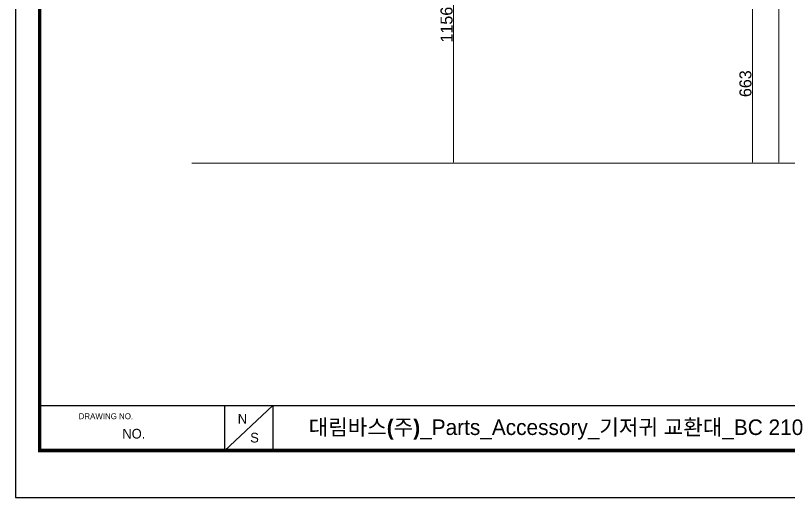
# Model space of a CAD drawing. Extents: x 16296660632 to 16296671741, y -37409619871 to -37409613952.
# Drawn here: x 16296665491 to 16296668714, y -37409618531 to -37409616521 of the extents above; entities that cross this region are included whole.
import ezdxf

# ---------------------------------------------------------------- set-up
doc = ezdxf.new("R2010")
doc.units = 0
doc.header["$LTSCALE"] = 10
doc.header["$MEASUREMENT"] = 0
doc.header["$PDMODE"] = 3
doc.header["$PDSIZE"] = -10
doc.linetypes.add('PHANTOM', pattern=[25, 20, -1, 1, -1, 1, -1])
doc.layers.get('0').update_dxf_attribs({"linetype": 'CONTINUOUS'})
doc.layers.get('DEFPOINTS').update_dxf_attribs({"linetype": 'CONTINUOUS'})
doc.styles.add('Daelim Dimension', font='')
doc.styles.get('Daelim Dimension').set_extended_font_data('나눔고딕')
doc.dimstyles.new('DEFAULT', dxfattribs={"dimscale": 2, "dimtxt": 2, "dimasz": 2, "dimexe": 0, "dimexo": 2, "dimgap": 1, "dimtad": 1, "dimdec": 1, "dimzin": 9, "dimdsep": 46, "dimtxsty": 'Daelim Dimension', "dimcen": 0.5, "dimclrd": 252, "dimclre": 252, "dimclrt": 3, "dimadec": 1, "dimazin": 0, "dimtfac": 1, "dimtdec": 1, "dimtix": 1, "dimtmove": 0, "dimatfit": 3, "dimfxl": 1, "dimtolj": 1, "dimtzin": 1, "dimlwd": 9, "dimlwe": 9, "dimarcsym": 0})

# ---------------------------------------------------------------- blocks, each defined once
blk = doc.blocks.new('*D16')
at = {"color": 5, "lineweight": 9, "transparency": 16777216}
for p, q in [((16296668200.20969, -37409615610.93405), (16296668673.05742, -37409615610.93405)), ((16296668673.05742, -37409615614.93405), (16296668673.05742, -37409617133.13267)), ((16296668669.05742, -37409617137.13267), (16296668673.05742, -37409617137.13267))]:
    blk.add_line(p, q, dxfattribs=at)
at = {"color": 5, "transparency": 16777216}
for points in [[(16296668672.39076, -37409615614.93405), (16296668673.72409, -37409615614.93405), (16296668673.05742, -37409615610.93405)], [(16296668672.39076, -37409617133.13267), (16296668673.72409, -37409617133.13267), (16296668673.05742, -37409617137.13267)]]:
    blk.add_solid(points, dxfattribs=at)
at = {"layer": 'DEFPOINTS', "color": 0, "transparency": 16777216}
for p in [(16296668196.20969, -37409615610.93405), (16296668673.05742, -37409617137.13267), (16296668673.05742, -37409617137.13267)]:
    blk.add_point(p, dxfattribs=at)
at = {"color": 7, "lineweight": 0, "transparency": 16777216, "insert": (16296668643.83998, -37409616374.03336), "char_height": 50, "attachment_point": 5, "rotation": 90, "style": 'Daelim Dimension'}
blk.add_mtext('\\A1;1526', dxfattribs=at)
blk = doc.blocks.new('*D17')
at = {"color": 5, "lineweight": 9, "transparency": 16777216}
for p, q in [((16296668318.80725, -37409616473.66512), (16296668563.8229, -37409616473.66512)), ((16296668563.8229, -37409616477.66512), (16296668563.8229, -37409617133.13267)), ((16296668559.8229, -37409617137.13267), (16296668563.8229, -37409617137.13267))]:
    blk.add_line(p, q, dxfattribs=at)
at = {"color": 5, "transparency": 16777216}
for points in [[(16296668563.15623, -37409616477.66512), (16296668564.48956, -37409616477.66512), (16296668563.8229, -37409616473.66512)], [(16296668563.15623, -37409617133.13267), (16296668564.48956, -37409617133.13267), (16296668563.8229, -37409617137.13267)]]:
    blk.add_solid(points, dxfattribs=at)
at = {"layer": 'DEFPOINTS', "color": 0, "transparency": 16777216}
for p in [(16296668314.80725, -37409616473.66512), (16296668563.8229, -37409617137.13267), (16296668563.8229, -37409617137.13267)]:
    blk.add_point(p, dxfattribs=at)
at = {"color": 7, "lineweight": 0, "transparency": 16777216, "insert": (16296668534.56968, -37409616805.3989), "char_height": 50, "attachment_point": 5, "rotation": 90, "style": 'Daelim Dimension'}
blk.add_mtext('\\A1;663', dxfattribs=at)
blk = doc.blocks.new('*D18')
at = {"color": 5, "lineweight": 9, "transparency": 16777216}
for p, q in [((16296666984.05685, -37409615981.176826), (16296667317.70569, -37409615981.176826)), ((16296667317.70569, -37409615985.176826), (16296667317.70569, -37409617133.132668)), ((16296667313.70569, -37409617137.132668), (16296667317.70569, -37409617137.132668))]:
    blk.add_line(p, q, dxfattribs=at)
at = {"color": 5, "transparency": 16777216}
for points in [[(16296667317.039021, -37409615985.176826), (16296667318.372351, -37409615985.176826), (16296667317.70569, -37409615981.176826)], [(16296667317.039021, -37409617133.132668), (16296667318.372351, -37409617133.132668), (16296667317.70569, -37409617137.132668)]]:
    blk.add_solid(points, dxfattribs=at)
at = {"layer": 'DEFPOINTS', "color": 0, "transparency": 16777216}
for p in [(16296666980.05685, -37409615981.176826), (16296667317.70569, -37409617137.132668), (16296667317.70569, -37409617137.132668)]:
    blk.add_point(p, dxfattribs=at)
at = {"color": 7, "lineweight": 0, "transparency": 16777216, "insert": (16296667288.488239, -37409616559.154747), "char_height": 50, "attachment_point": 5, "rotation": 90, "style": 'Daelim Dimension'}
blk.add_mtext('\\A1;1156', dxfattribs=at)

msp = doc.modelspace()

# ---------------------------------------------------------------- linework, layer by layer
at = {"linetype": 'PHANTOM', "lineweight": 0, "ltscale": 20}
msp.add_line((16296669877.083509, -37409617137.132713), (16296666226.800501, -37409617137.132713), dxfattribs=at)
at = {"color": 5}
msp.add_line((16296665591.48624, -37409618147.201172), (16296670623.68416, -37409618147.201172), dxfattribs=at)
at = {"color": 5, "ltscale": 40}
for p, q in [((16296666362.852859, -37409618147.201172), (16296666362.852859, -37409618335.518021)), ((16296666362.852859, -37409618147.201172), (16296666362.852859, -37409618335.518021)), ((16296666564.398661, -37409618147.201172), (16296666362.852859, -37409618335.518021)), ((16296666564.398661, -37409618147.201172), (16296666362.852859, -37409618335.518021)), ((16296666564.398661, -37409618147.201172), (16296666564.398661, -37409618335.518021)), ((16296666564.398661, -37409618147.201172), (16296666564.398661, -37409618335.518021))]:
    msp.add_line(p, q, dxfattribs=at)
at = {"ltscale": 0.5}
msp.add_line((16296665591.48624, -37409618334.805946), (16296665591.48624, -37409618334.805946), dxfattribs=at)
msp.add_lwpolyline([(16296665490.99161, -37409618530.883301), (16296671740.59161, -37409618530.883301), (16296671740.59161, -37409613951.683296), (16296665490.99161, -37409613951.683296)], close=True, dxfattribs=at)
at = {"color": 5, "linetype": 'ByBlock', "lineweight": 200, "const_width": 14.4}
msp.add_lwpolyline([(16296665591.48624, -37409618334.805946), (16296671639.48624, -37409618334.805946), (16296671639.48624, -37409614058.005951), (16296665591.48624, -37409614058.005951)], close=True, dxfattribs=at)

# ---------------------------------------------------------------- texts
at = {"color": 5, "ltscale": 40, "style": 'Daelim Dimension'}
msp.add_text('DRAWING NO.', height=24.66250817, dxfattribs=at).set_placement((16296665754.42613, -37409618204.174118))
at = {"attachment_point": 1, "style": 'Daelim Dimension'}
for s, insert, char_height, width in [('N', (16296666417.670679, -37409618182.507133), 40.359586, 56.32618139), ('NO.', (16296665936.54178, -37409618244.510941), 40.3595862, 253.1898692), ('S', (16296666469.56966, -37409618261.011383), 40.359586, 56.32618139)]:
    msp.add_mtext(s, dxfattribs=dict(at, insert=insert, char_height=char_height, width=width))
at = {"color": 2, "insert": (16296666713.459961, -37409618205.243851), "char_height": 64.86362064, "width": 2502.36321852, "attachment_point": 1, "style": 'Daelim Dimension'}
msp.add_mtext('{\\fPretendard Variable SemiBold|b0|i0|c129|p2;대림바스(주)}_Parts_Accessory_기저귀 교환대_BC 210', dxfattribs=at)

# ---------------------------------------------------------------- dimensions: what is measured, and where the dimension line sits
at = {"lineweight": 0}
for base, p1, p2, picture, middle in [((16296668673.057421, -37409617137.132668), (16296668196.20969, -37409615610.934052), (16296668673.057421, -37409617137.132668), '*D16', (16296668643.839979, -37409616374.033363)), ((16296667317.70569, -37409617137.132668), (16296666980.05685, -37409615981.176826), (16296667317.70569, -37409617137.132668), '*D18', (16296667288.488239, -37409616559.154747)), ((16296668563.822901, -37409617137.132668), (16296668314.807249, -37409616473.665123), (16296668563.822901, -37409617137.132668), '*D17', (16296668534.569679, -37409616805.398903))]:
    dim = msp.add_linear_dim(base=base, p1=p1, p2=p2, angle=90, dimstyle='DEFAULT', override={"dimtxt": 25, "dimdec": 0, "dimclrd": 5, "dimclre": 5, "dimclrt": 7}, dxfattribs=at)
    dim.commit()
    dim.dimension.update_dxf_attribs({"geometry": picture, "text_midpoint": middle})

doc.saveas('drawing.dxf')
